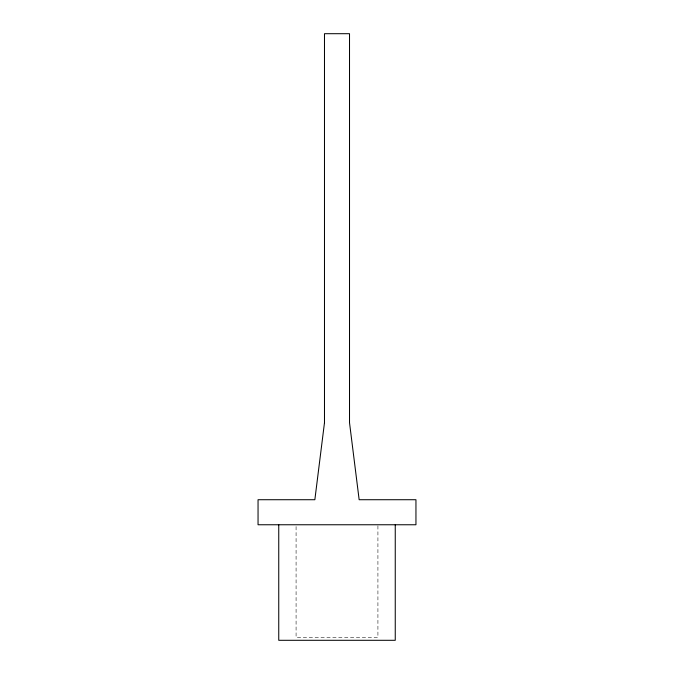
<?xml version="1.0" encoding="UTF-8"?>
<svg xmlns="http://www.w3.org/2000/svg" width="674" height="674" viewBox="0 0 674 674"><rect width="100%" height="100%" fill="white"/><g stroke="black" fill="none" stroke-linecap="round" stroke-linejoin="round"><path stroke-width="0.51" stroke-dasharray="3.37 2.53" d="M377.92 525.813L377.92 637.41L296.08 637.41L296.08 524.76"/><path stroke-width="1.01" d="M395.25 524.76L395.25 640.3L278.75 640.3L278.75 524.76M324.48 422.691L314.851 499.72L258.049 499.72L258.049 524.76L415.951 524.76L415.951 499.72L359.149 499.72L349.52 422.691L349.52 33.7L324.48 33.7L324.48 422.691"/></g></svg>
